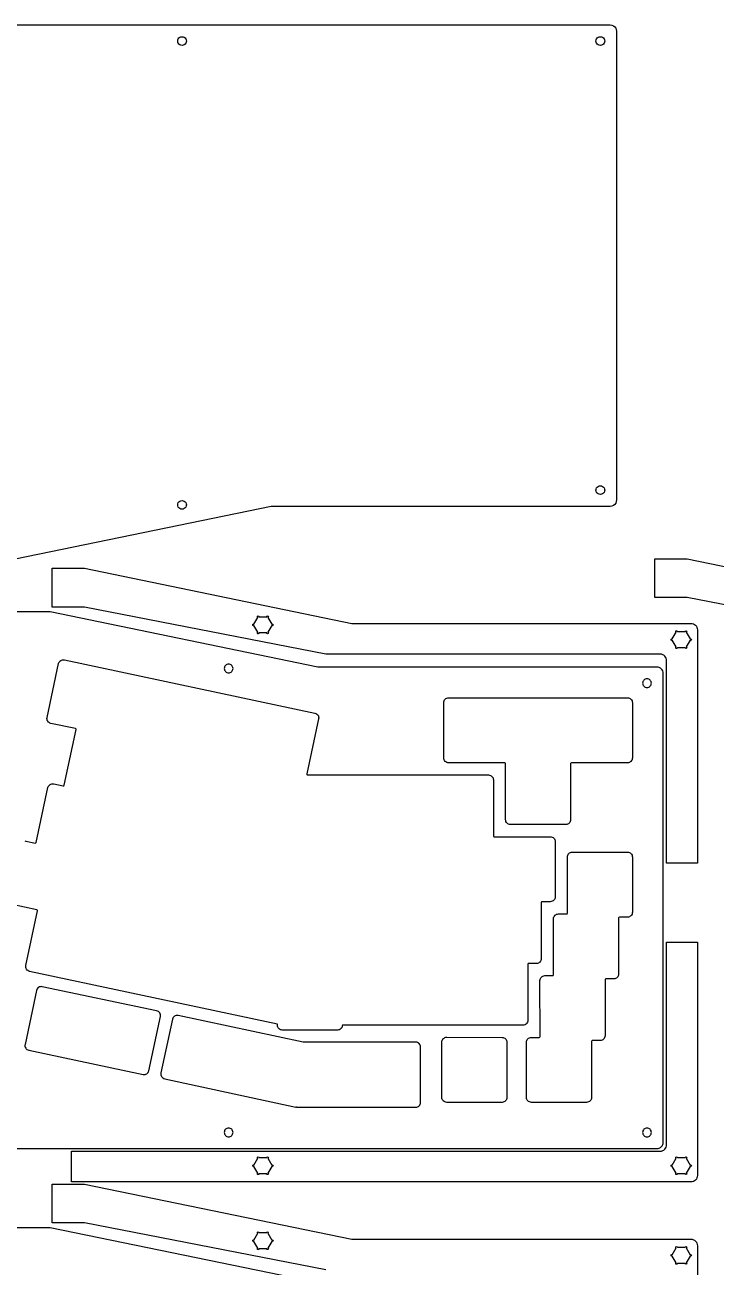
# Model space of a CAD drawing. Extents: x -3 to 2245, y -1140 to 1114.
# Drawn here: x 669 to 1474, y -335 to 1114 of the extents above; entities that cross this region are included whole.
import ezdxf

# ---------------------------------------------------------------- set-up
doc = ezdxf.new("R2010")
doc.units = 0

msp = doc.modelspace()

# ---------------------------------------------------------------- linework, layer by layer
at = {"layer": 'cutting'}
for p, q in [((628.952, 1113.88), (1350.65, 1113.88)), ((1350.65, 1113.88), (1352.62, 1113.51375)), ((1352.62, 1113.51375), (1354.47, 1112.84)), ((1354.47, 1112.84), (1356.02375, 1111.6875)), ((1356.02375, 1111.6875), (1357.18, 1110.13)), ((1357.18, 1110.13), (1357.84875, 1108.285)), ((1357.84875, 1108.285), (1358.21, 1106.32)), ((1358.21, 1106.32), (1358.21, 559.959)), ((846.797, 1094.98), (847.043375, 1096.30625)), ((847.043375, 1093.65), (846.797, 1094.98)), ((847.043375, 1096.30625), (847.496, 1097.55)), ((847.496, 1092.41), (847.043375, 1093.65)), ((847.496, 1097.55), (848.277, 1098.60375)), ((848.277, 1091.37875), (847.496, 1092.41)), ((848.277, 1098.60375), (849.328, 1099.38)), ((849.328, 1090.58), (848.277, 1091.37875)), ((849.328, 1099.38), (850.57325, 1099.835)), ((850.57325, 1090.06125), (849.328, 1090.58)), ((850.57325, 1099.835), (851.898, 1100.08)), ((851.898, 1089.88), (850.57325, 1090.06125)), ((851.898, 1100.08), (853.222625, 1099.835)), ((853.222625, 1090.06125), (851.898, 1089.88)), ((853.222625, 1099.835), (854.467, 1099.38)), ((854.467, 1090.58), (853.222625, 1090.06125)), ((854.467, 1099.38), (855.518875, 1098.60375)), ((855.518875, 1091.37875), (854.467, 1090.58)), ((855.518875, 1098.60375), (856.3, 1097.55)), ((856.3, 1092.41), (855.518875, 1091.37875)), ((856.3, 1097.55), (856.75225, 1096.30625)), ((856.75225, 1093.65), (856.3, 1092.41)), ((856.75225, 1096.30625), (856.999, 1094.98)), ((856.999, 1094.98), (856.75225, 1093.65)), ((1334.22, 1094.98), (1334.465, 1096.31375)), ((1334.465, 1093.65), (1334.22, 1094.98)), ((1334.465, 1096.31375), (1334.92, 1097.55)), ((1334.92, 1092.41), (1334.465, 1093.65)), ((1334.92, 1097.55), (1335.69625, 1098.585)), ((1335.69625, 1091.37875), (1334.92, 1092.41)), ((1335.69625, 1098.585), (1336.75, 1099.38)), ((1336.75, 1090.58), (1335.69625, 1091.37875)), ((1336.75, 1099.38), (1337.99375, 1099.9025)), ((1337.99375, 1090.06125), (1336.75, 1090.58)), ((1337.99375, 1099.9025), (1339.32, 1100.08)), ((1339.32, 1089.88), (1337.99375, 1090.06125)), ((1339.32, 1100.08), (1340.6425, 1099.9025)), ((1340.6425, 1090.06125), (1339.32, 1089.88)), ((1340.6425, 1099.9025), (1341.89, 1099.38)), ((1341.89, 1090.58), (1340.6425, 1090.06125)), ((1341.89, 1099.38), (1342.94, 1098.585)), ((1342.94, 1091.37875), (1341.89, 1090.58)), ((1342.94, 1098.585), (1343.72, 1097.55)), ((1343.72, 1092.41), (1342.94, 1091.37875)), ((1343.72, 1097.55), (1344.175, 1096.31375)), ((1344.175, 1093.65), (1343.72, 1092.41)), ((1344.175, 1096.31375), (1344.42, 1094.98)), ((1344.42, 1094.98), (1344.175, 1093.65)), ((1334.22, 571.296), (1334.465, 572.620625)), ((1334.465, 569.97125), (1334.22, 571.296)), ((1334.465, 572.620625), (1334.92, 573.865)), ((1334.92, 568.726), (1334.465, 569.97125)), ((1334.92, 573.865), (1335.69625, 574.916875)), ((1335.69625, 567.674875), (1334.92, 568.726)), ((1335.69625, 574.916875), (1336.75, 575.698)), ((1336.75, 566.893), (1335.69625, 567.674875)), ((1336.75, 575.698), (1337.99375, 576.149875)), ((1337.99375, 566.441125), (1336.75, 566.893)), ((1337.99375, 576.149875), (1339.32, 576.397)), ((1339.32, 566.194), (1337.99375, 566.441125)), ((1339.32, 576.397), (1340.6425, 576.149875)), ((1340.6425, 566.441125), (1339.32, 566.194)), ((1340.6425, 576.149875), (1341.89, 575.698)), ((1341.89, 566.893), (1340.6425, 566.441125)), ((1341.89, 575.698), (1342.94, 574.916875)), ((1342.94, 567.674875), (1341.89, 566.893)), ((1342.94, 574.916875), (1343.72, 573.865)), ((1343.72, 568.726), (1342.94, 567.674875)), ((1343.72, 573.865), (1344.175, 572.620625)), ((1344.175, 569.97125), (1343.72, 568.726)), ((1344.175, 572.620625), (1344.42, 571.296)), ((1344.42, 571.296), (1344.175, 569.97125)), ((955.669, 552.402), (644.067, 488.156)), ((846.797, 554.145), (846.976625, 555.46975)), ((846.976625, 552.82025), (846.797, 554.145)), ((846.976625, 555.46975), (847.496, 556.715)), ((847.496, 551.575), (846.976625, 552.82025)), ((847.496, 556.715), (848.294625, 557.766)), ((848.294625, 550.524), (847.496, 551.575)), ((848.294625, 557.766), (849.328, 558.547)), ((849.328, 549.743), (848.294625, 550.524)), ((849.328, 558.547), (850.566875, 558.99925)), ((850.566875, 558.99925), (851.898, 559.246)), ((851.898, 559.246), (853.222625, 558.99925)), ((853.222625, 558.99925), (854.467, 558.547)), ((854.467, 558.547), (855.518875, 557.766)), ((855.518875, 550.524), (854.467, 549.743)), ((855.518875, 557.766), (856.3, 556.715)), ((856.3, 551.575), (855.518875, 550.524)), ((856.3, 556.715), (856.75225, 555.46975)), ((856.75225, 552.82025), (856.3, 551.575)), ((856.75225, 555.46975), (856.999, 554.145)), ((856.999, 554.145), (856.75225, 552.82025)), ((1350.65, 552.402), (955.669, 552.402)), ((1352.62, 552.765), (1350.65, 552.402)), ((1354.47, 553.434), (1352.62, 552.765)), ((1356.02375, 554.589625), (1354.47, 553.434)), ((1357.18, 556.145), (1356.02375, 554.589625)), ((1357.84875, 557.99275), (1357.18, 556.145)), ((1358.21, 559.959), (1357.84875, 557.99275)), ((850.566875, 549.290375), (849.328, 549.743)), ((851.898, 549.044), (850.566875, 549.290375)), ((853.222625, 549.290375), (851.898, 549.044)), ((854.467, 549.743), (853.222625, 549.290375)), ((700.383, 480.183), (738.1783, 480.183)), ((700.383, 434.883), (700.383, 480.183)), ((738.178, 480.183), (1049.844, 415.9235)), ((1402.72, 491.248), (1440.5, 491.248)), ((1402.72, 445.957), (1402.72, 491.248)), ((1440.5, 491.248), (1752.11, 427.002)), ((738.178, 434.883), (700.383, 434.883)), ((1019.61, 380.012), (738.18, 434.8834)), ((1440.5, 445.957), (1402.72, 445.957)), ((1721.88, 391.098), (1440.5, 445.957)), ((698.279, 429.309), (622.688, 429.309)), ((1009.95, 365.049), (698.279, 429.309)), ((935.606, 414.986), (940.13164, 422.8245)), ((939.65194, 423.6292), (939.928711, 424.297325)), ((939.786317, 423.157), (939.65194, 423.6292)), ((940.132, 422.824), (939.786317, 423.157)), ((939.928711, 424.297325), (940.59684, 424.5741)), ((940.59684, 424.5741), (941.264974, 424.297325)), ((941.264974, 424.297325), (941.54175, 423.6292)), ((941.542, 423.629), (950.56275, 423.629)), ((950.562, 423.629), (950.838742, 424.297125)), ((950.838742, 424.297125), (951.50691, 424.5739)), ((951.50691, 424.5739), (952.175039, 424.297125)), ((952.317432, 423.1568), (951.97175, 422.8238)), ((951.972, 422.824), (956.49755, 414.9855)), ((952.175039, 424.297125), (952.45181, 423.629)), ((952.45181, 423.629), (952.317432, 423.1568)), ((934.19626, 414.1802), (934.472991, 414.848363)), ((934.472991, 413.512075), (934.19626, 414.1802)), ((934.472991, 414.848363), (935.14108, 415.1251)), ((935.14108, 413.2353), (934.472991, 413.512075)), ((935.14108, 415.1251), (935.60592, 414.9854)), ((935.606, 413.375), (935.14108, 413.2353)), ((940.132, 405.537), (935.60644, 413.3755)), ((956.498, 413.375), (951.97245, 405.5365)), ((956.962, 413.236), (956.49715, 413.3758)), ((956.498, 414.986), (956.96285, 415.1257)), ((956.96285, 415.1257), (957.630979, 414.848962)), ((957.630979, 413.512675), (956.96285, 413.2359)), ((957.630979, 414.848962), (957.90775, 414.1808)), ((957.90775, 414.1808), (957.630979, 413.512675)), ((1049.84, 415.924), (1444.908, 415.924)), ((1423.13, 397.831), (1427.6557, 405.6695)), ((1427.1699, 406.4751), (1427.446675, 407.143225)), ((1427.304275, 406.002912), (1427.1699, 406.4751)), ((1427.65, 405.67), (1427.304275, 406.002912)), ((1427.446675, 407.143225), (1428.1148, 407.42)), ((1428.1148, 407.42), (1428.782925, 407.143225)), ((1428.782925, 407.143225), (1429.0597, 406.4751)), ((1429.06, 406.475), (1438.0808, 406.475)), ((1438.08, 406.475), (1438.356737, 407.143125)), ((1438.356737, 407.143125), (1439.0249, 407.4199)), ((1439.0249, 407.4199), (1439.693025, 407.143125)), ((1439.835425, 406.002813), (1439.4897, 405.6699)), ((1439.49, 405.67), (1444.0156, 397.8315)), ((1439.693025, 407.143125), (1439.9698, 406.475)), ((1439.9698, 406.475), (1439.835425, 406.002813)), ((1444.91, 415.924), (1446.433376, 415.770255)), ((1446.433376, 415.770255), (1447.852225, 415.329719)), ((1447.852225, 415.329719), (1449.136168, 414.632767)), ((1449.136168, 414.632767), (1450.254825, 413.709775)), ((1450.254825, 413.709775), (1451.177816, 412.591117)), ((1451.177816, 412.591117), (1451.874763, 411.307169)), ((1451.874763, 411.307169), (1452.315284, 409.888305)), ((1452.315284, 409.888305), (1452.469, 408.3649)), ((1452.47, 408.365), (1452.47, 136.316)), ((939.65219, 404.732), (939.786568, 405.204187)), ((939.863735, 404.063837), (939.65219, 404.732)), ((939.786568, 405.204187), (940.13225, 405.5371)), ((940.07528, 403.7871), (939.863735, 404.063837)), ((940.744732, 403.861348), (940.07528, 403.7871)), ((941.199998, 404.063837), (940.744732, 403.861348)), ((941.459584, 404.364183), (941.199998, 404.063837)), ((941.542, 404.732), (941.459584, 404.364183)), ((950.562, 404.732), (941.54125, 404.732)), ((950.838992, 404.063637), (950.56225, 404.7318)), ((951.50716, 403.7869), (950.838992, 404.063637)), ((952.175289, 404.063637), (951.50716, 403.7869)), ((951.972, 405.537), (952.317682, 405.204)), ((952.45206, 404.7318), (952.175289, 404.063637)), ((952.317682, 405.204), (952.45206, 404.7318)), ((1421.7203, 397.0262), (1421.997025, 397.694275)), ((1421.997025, 396.358038), (1421.7203, 397.0262)), ((1421.997025, 397.694275), (1422.6651, 397.971)), ((1422.6651, 396.0813), (1421.997025, 396.358038)), ((1422.6651, 397.971), (1423.1299, 397.8314)), ((1423.13, 396.221), (1422.6651, 396.0813)), ((1427.65, 388.383), (1423.1244, 396.2215)), ((1444.02, 396.221), (1439.4944, 388.3826)), ((1444.48, 396.081), (1444.0152, 396.2207)), ((1444.02, 397.831), (1444.4848, 397.9706)), ((1444.4848, 397.9706), (1445.152925, 397.693875)), ((1445.152925, 396.357638), (1444.4848, 396.0809)), ((1445.152925, 397.693875), (1445.4297, 397.0258)), ((1445.4297, 397.0258), (1445.152925, 396.357638)), ((1409.01, 380.018), (1019.604, 380.008)), ((1410.534396, 379.86391), (1409.011, 380.018)), ((1411.953295, 379.423214), (1410.534396, 379.86391)), ((1413.2373, 378.726245), (1411.953295, 379.423214)), ((1414.356012, 377.803337), (1413.2373, 378.726245)), ((1415.279036, 376.684825), (1414.356012, 377.803337)), ((1415.975973, 375.401042), (1415.279036, 376.684825)), ((1427.1702, 387.577), (1427.304575, 388.04915)), ((1427.38175, 386.908838), (1427.1702, 387.577)), ((1427.304575, 388.04915), (1427.6503, 388.3821)), ((1427.5933, 386.6321), (1427.38175, 386.908838)), ((1428.262741, 386.706348), (1427.5933, 386.6321)), ((1428.718, 386.908838), (1428.262741, 386.706348)), ((1428.977584, 387.209183), (1428.718, 386.908838)), ((1429.06, 387.577), (1428.977584, 387.209183)), ((1438.08, 387.577), (1429.0592, 387.577)), ((1438.357037, 386.909637), (1438.0803, 387.5778)), ((1439.0252, 386.6329), (1438.357037, 386.909637)), ((1439.693325, 386.909637), (1439.0252, 386.6329)), ((1439.49, 388.383), (1439.835725, 388.05)), ((1439.9701, 387.5778), (1439.693325, 386.909637)), ((1439.835725, 388.05), (1439.9701, 387.5778)), ((694.6, 305.995), (707.998, 369.0278)), ((707.998, 369.028), (708.348208, 370.12163)), ((708.348208, 370.12163), (708.892578, 371.093863)), ((708.892578, 371.093863), (709.604071, 371.927139)), ((709.604071, 371.927139), (710.455649, 372.6039)), ((710.455649, 372.6039), (711.420271, 373.106586)), ((711.420271, 373.106586), (712.4709, 373.417638)), ((712.4709, 373.417638), (713.580496, 373.519495)), ((713.580496, 373.519495), (714.72202, 373.3946)), ((714.722, 373.394), (1006.641, 311.3447)), ((901.15478, 364.330559), (901.05064, 363.3056)), ((901.051, 363.306), (901.15514, 362.281046)), ((901.453248, 365.286758), (901.15478, 364.330559)), ((901.15514, 362.281046), (901.453608, 361.324858)), ((901.925116, 366.153269), (901.453248, 365.286758)), ((902.549458, 366.909162), (901.925116, 366.153269)), ((903.305344, 367.533511), (902.549458, 366.909162)), ((904.171848, 368.005386), (903.305344, 367.533511)), ((905.128043, 368.303858), (904.171848, 368.005386)), ((906.153, 368.408), (905.128043, 368.303858)), ((907.177597, 368.304258), (906.15264, 368.4084)), ((908.133792, 368.005786), (907.177597, 368.304258)), ((909.000296, 367.533911), (908.133792, 368.005786)), ((909.756183, 366.909562), (909.000296, 367.533911)), ((910.380524, 366.153669), (909.756183, 366.909562)), ((910.852392, 365.287158), (910.380524, 366.153669)), ((911.15086, 364.330959), (910.852392, 365.287158)), ((910.852752, 361.324158), (911.15122, 362.280346)), ((911.255, 363.306), (911.15086, 364.330959)), ((911.15122, 362.280346), (911.25536, 363.3053)), ((1405.01, 365.049), (1009.95, 365.049)), ((1406.534396, 364.895427), (1405.011, 365.049)), ((1407.953295, 364.454973), (1406.534396, 364.895427)), ((1409.2373, 363.758036), (1407.953295, 364.454973)), ((1410.356012, 362.835013), (1409.2373, 363.758036)), ((1411.279036, 361.7163), (1410.356012, 362.835013)), ((1416.416427, 373.982322), (1415.975973, 375.401042)), ((1416.57, 372.459), (1416.416427, 373.982322)), ((1416.57, 136.316), (1416.57, 372.459)), ((901.453608, 361.324858), (901.925476, 360.458363)), ((901.925476, 360.458363), (902.549818, 359.702487)), ((902.549818, 359.702487), (903.305704, 359.078157)), ((903.305704, 359.078157), (904.172208, 358.606298)), ((904.172208, 358.606298), (905.128403, 358.307837)), ((905.128403, 358.307837), (906.15336, 358.2037)), ((906.153, 358.203), (907.177957, 358.307137)), ((907.177957, 358.307137), (908.134152, 358.605598)), ((908.134152, 358.605598), (909.000656, 359.077457)), ((909.000656, 359.077457), (909.756543, 359.701788)), ((909.756543, 359.701788), (910.380884, 360.457663)), ((910.380884, 360.457663), (910.852752, 361.324158)), ((1388.970214, 348.132758), (1388.671742, 347.176559)), ((1389.442089, 348.999269), (1388.970214, 348.132758)), ((1390.066438, 349.755162), (1389.442089, 348.999269)), ((1390.822331, 350.379511), (1390.066438, 349.755162)), ((1391.688842, 350.851386), (1390.822331, 350.379511)), ((1392.645041, 351.149858), (1391.688842, 350.851386)), ((1393.67, 351.254), (1392.645041, 351.149858)), ((1394.702654, 351.149258), (1393.6777, 351.2534)), ((1395.658842, 350.850786), (1394.702654, 351.149258)), ((1396.525337, 350.378911), (1395.658842, 350.850786)), ((1397.281213, 349.754563), (1396.525337, 350.378911)), ((1397.905543, 348.998669), (1397.281213, 349.754563)), ((1398.377402, 348.132158), (1397.905543, 348.998669)), ((1398.675863, 347.175959), (1398.377402, 348.132158)), ((1411.975973, 360.432295), (1411.279036, 361.7163)), ((1412.416427, 359.013396), (1411.975973, 360.432295)), ((1412.57, 357.49), (1412.416427, 359.013396)), ((1412.57, -188.982), (1412.57, 357.49)), ((1388.671742, 347.176559), (1388.5676, 346.1516)), ((1388.57, 346.151), (1388.674142, 345.126041)), ((1388.674142, 345.126041), (1388.972614, 344.169842)), ((1388.972614, 344.169842), (1389.444489, 343.303331)), ((1389.444489, 343.303331), (1390.068837, 342.547438)), ((1390.068837, 342.547438), (1390.824731, 341.923089)), ((1390.824731, 341.923089), (1391.691242, 341.451214)), ((1391.691242, 341.451214), (1392.647441, 341.152742)), ((1392.647441, 341.152742), (1393.6724, 341.0486)), ((1393.67, 341.049), (1394.694954, 341.153142)), ((1394.694954, 341.153142), (1395.651142, 341.451614)), ((1395.651142, 341.451614), (1396.517637, 341.923489)), ((1396.517637, 341.923489), (1397.273512, 342.547838)), ((1397.273512, 342.547838), (1397.897843, 343.303731)), ((1397.897843, 343.303731), (1398.369702, 344.170242)), ((1398.369702, 344.170242), (1398.668163, 345.126441)), ((1398.668163, 345.126441), (1398.7723, 346.1514)), ((1398.78, 346.151), (1398.675863, 347.175959)), ((1156.89, 323.474), (1157.005183, 324.616538)), ((1156.89, 259.033), (1156.89, 323.474)), ((1157.005183, 324.616538), (1157.335531, 325.680703)), ((1157.335531, 325.680703), (1157.858245, 326.643698)), ((1157.858245, 326.643698), (1158.550525, 327.482725)), ((1158.550525, 327.482725), (1159.38957, 328.174986)), ((1159.38957, 328.174986), (1160.352581, 328.697684)), ((1160.352581, 328.697684), (1161.416758, 329.028021)), ((1161.416758, 329.028021), (1162.5593, 329.1432)), ((1162.56, 329.144), (1371.001, 329.144)), ((1371, 329.144), (1372.142571, 329.028821)), ((1372.142571, 329.028821), (1373.206761, 328.698484)), ((1373.206761, 328.698484), (1374.169774, 328.175786)), ((1374.169774, 328.175786), (1375.008813, 327.483525)), ((1375.008813, 327.483525), (1375.701081, 326.644498)), ((1375.701081, 326.644498), (1376.223783, 325.681503)), ((1376.223783, 325.681503), (1376.554121, 324.617338)), ((1376.554121, 324.617338), (1376.6693, 323.4748)), ((1376.67, 323.474), (1376.67, 259.033)), ((694.474413, 304.853574), (694.5993, 305.9951)), ((694.57628, 303.743972), (694.474413, 304.853574)), ((1011.01, 304.621), (997.3376, 240.2975)), ((1006.64, 311.345), (1007.733663, 310.99478)), ((1007.733663, 310.99478), (1008.70592, 310.450397)), ((1008.70592, 310.450397), (1009.539215, 309.73889)), ((1009.539215, 309.73889), (1010.215987, 308.8873)), ((1010.215987, 308.8873), (1010.718681, 307.922666)), ((1010.718681, 307.922666), (1011.029736, 306.872028)), ((1011.131595, 305.762426), (1011.0067, 304.6209)), ((1011.029736, 306.872028), (1011.131595, 305.762426)), ((694.887341, 302.693334), (694.57628, 303.743972)), ((695.390039, 301.7287), (694.887341, 302.693334)), ((696.066813, 300.87711), (695.390039, 301.7287)), ((696.900104, 300.165603), (696.066813, 300.87711)), ((697.872352, 299.62122), (696.900104, 300.165603)), ((698.966, 299.271), (697.872352, 299.62122)), ((727.71, 293.161), (698.9667, 299.2706)), ((714.644, 227.148), (728.4373, 292.0402)), ((728.306174, 292.751287), (727.71, 293.161)), ((728.438, 292.04), (728.306174, 292.751287)), ((1157.005883, 257.890729), (1156.8907, 259.0333)), ((1157.336231, 256.826539), (1157.005883, 257.890729)), ((1157.858945, 255.863526), (1157.336231, 256.826539)), ((1158.551225, 255.024488), (1157.858945, 255.863526)), ((1159.39027, 254.332219), (1158.551225, 255.024488)), ((1160.353281, 253.809517), (1159.39027, 254.332219)), ((1161.417458, 253.479179), (1160.353281, 253.809517)), ((1162.56, 253.364), (1161.417458, 253.479179)), ((1227.95, 253.364), (1162.5551, 253.364)), ((1228.6159, 253.0897), (1227.9542, 253.3638)), ((1228.89, 252.428), (1228.6159, 253.0897)), ((1228.89, 187.033), (1228.89, 252.4279)), ((1304.934275, 253.092388), (1304.6627, 252.4367)), ((1304.67, 252.437), (1304.67, 187.0336)), ((1305.59, 253.364), (1304.934275, 253.092388)), ((1371, 253.364), (1305.5966, 253.364)), ((1372.143271, 253.478879), (1371.0007, 253.3637)), ((1373.207461, 253.809217), (1372.143271, 253.478879)), ((1374.170474, 254.331919), (1373.207461, 253.809217)), ((1375.009513, 255.024188), (1374.170474, 254.331919)), ((1375.701781, 255.863226), (1375.009513, 255.024188)), ((1376.224483, 256.826239), (1375.701781, 255.863226)), ((1376.554821, 257.890429), (1376.224483, 256.826239)), ((1376.67, 259.033), (1376.554821, 257.890429)), ((997.335, 240.298), (997.342282, 239.866967)), ((997.342282, 239.866967), (997.527031, 239.498138)), ((997.527031, 239.498138), (997.849385, 239.240739)), ((997.849385, 239.240739), (998.26948, 239.144)), ((998.27, 239.144), (1090.5559, 239.144)), ((1090.56, 239.144), (1100.8911, 239.144)), ((1100.89, 239.144), (1209.002, 239.144)), ((1209, 239.144), (1210.142575, 239.028821)), ((1210.142575, 239.028821), (1211.206777, 238.698483)), ((1211.206777, 238.698483), (1212.169805, 238.175781)), ((1212.169805, 238.175781), (1213.008863, 237.483513)), ((1213.008863, 237.483513), (1213.701149, 236.644474)), ((1213.701149, 236.644474), (1214.223867, 235.681461)), ((1214.223867, 235.681461), (1214.554217, 234.617271)), ((1214.554217, 234.617271), (1214.6694, 233.4747)), ((1214.67, 233.474), (1214.67, 168.0819)), ((682.068, 160.461), (695.6655, 224.4323)), ((695.665, 224.432), (696.015216, 225.525663)), ((696.015216, 225.525663), (696.559595, 226.49792)), ((696.559595, 226.49792), (697.271098, 227.331215)), ((697.271098, 227.331215), (698.122686, 228.007987)), ((698.122686, 228.007987), (699.087321, 228.510681)), ((699.087321, 228.510681), (700.137962, 228.821736)), ((700.137962, 228.821736), (701.247572, 228.923595)), ((701.247572, 228.923595), (702.38911, 228.7987)), ((702.389, 228.799), (713.5373, 226.4294)), ((713.538, 226.429), (714.240368, 226.559175)), ((714.240368, 226.559175), (714.64497, 227.1479)), ((1229.005883, 185.890729), (1228.8907, 187.0333)), ((1229.336231, 184.826539), (1229.005883, 185.890729)), ((1229.858945, 183.863526), (1229.336231, 184.826539)), ((1230.551225, 183.024488), (1229.858945, 183.863526)), ((1231.39027, 182.332219), (1230.551225, 183.024488)), ((1232.353281, 181.809517), (1231.39027, 182.332219)), ((1233.417458, 181.479179), (1232.353281, 181.809517)), ((1234.56, 181.364), (1233.417458, 181.479179)), ((1299, 181.364), (1234.559, 181.364)), ((1300.143271, 181.478879), (1299.0007, 181.3637)), ((1301.207461, 181.809217), (1300.143271, 181.478879)), ((1302.170474, 182.331919), (1301.207461, 181.809217)), ((1303.009513, 183.024187), (1302.170474, 182.331919)), ((1303.701781, 183.863226), (1303.009513, 183.024187)), ((1304.224483, 184.826239), (1303.701781, 183.863226)), ((1304.554821, 185.890429), (1304.224483, 184.826239)), ((1304.67, 187.033), (1304.554821, 185.890429)), ((668.671581, 162.239591), (669.81312, 162.1147)), ((669.813, 162.115), (680.9641, 159.7448)), ((680.964, 159.744), (681.664121, 159.873725)), ((681.664121, 159.873725), (682.06743, 160.4605)), ((1214.67, 168.082), (1214.945825, 167.416063)), ((1214.945825, 167.416063), (1215.6118, 167.1402)), ((1215.61, 167.14), (1280.9968, 167.14)), ((1281, 167.142), (1282.142575, 167.02685)), ((1282.142575, 167.02685), (1283.206777, 166.696525)), ((1283.206777, 166.696525), (1284.169805, 166.173825)), ((1284.169805, 166.173825), (1285.008863, 165.48155)), ((1285.008863, 165.48155), (1285.701149, 164.6425)), ((1285.701149, 164.6425), (1286.223867, 163.679475)), ((1286.223867, 163.679475), (1286.554217, 162.615275)), ((1286.554217, 162.615275), (1286.6694, 161.4727)), ((1286.67, 161.473), (1286.67, 97.0319)), ((1301.005183, 144.616571), (1301.335533, 145.680761)), ((1301.335533, 145.680761), (1301.858251, 146.643774)), ((1301.858251, 146.643774), (1302.550538, 147.482812)), ((1302.550538, 147.482812), (1303.389595, 148.175081)), ((1303.389595, 148.175081), (1304.352623, 148.697783)), ((1304.352623, 148.697783), (1305.416825, 149.028121)), ((1305.416825, 149.028121), (1306.5594, 149.1433)), ((1306.56, 149.144), (1371.0008, 149.144)), ((1371, 149.144), (1372.142575, 149.028821)), ((1372.142575, 149.028821), (1373.206777, 148.698483)), ((1373.206777, 148.698483), (1374.169805, 148.175781)), ((1374.169805, 148.175781), (1375.008863, 147.483513)), ((1375.008863, 147.483513), (1375.701149, 146.644474)), ((1375.701149, 146.644474), (1376.223867, 145.681461)), ((1376.223867, 145.681461), (1376.554217, 144.617271)), ((1300.89, 143.474), (1301.005183, 144.616571)), ((1300.89, 78.0857), (1300.89, 143.474)), ((1376.554217, 144.617271), (1376.6694, 143.4747)), ((1376.67, 143.474), (1376.67, 79.0337)), ((1452.47, 136.316), (1416.5711, 136.316)), ((682.816, 81.8782), (654.0574, 87.9911)), ((1270.53, 90.4349), (1270.53, 25.0343)), ((1270.804225, 91.090675), (1270.5326, 90.4349)), ((1271.46, 91.3623), (1270.804225, 91.090675)), ((1281, 91.3626), (1271.4587, 91.3623)), ((1282.143501, 91.477812), (1281.001, 91.3626)), ((1283.20763, 91.808173), (1282.143501, 91.477812)), ((1284.170591, 92.330889), (1283.20763, 91.808173)), ((1285.009588, 93.023162), (1284.170591, 92.330889)), ((1285.701823, 93.862197), (1285.009588, 93.023162)), ((1286.224502, 94.825195), (1285.701823, 93.862197)), ((1286.554826, 95.889362), (1286.224502, 94.825195)), ((1286.67, 97.0319), (1286.554826, 95.889362)), ((669.935, 16.8036), (683.5327, 80.7751)), ((683.403291, 81.475088), (682.81669, 81.8782)), ((683.533, 80.7752), (683.403291, 81.475088)), ((1284.75, 71.4753), (1284.865183, 72.617795)), ((1284.865183, 72.617795), (1285.195531, 73.681906)), ((1285.195531, 73.681906), (1285.718245, 74.644833)), ((1285.718245, 74.644833), (1286.410525, 75.483775)), ((1286.410525, 75.483775), (1287.24957, 76.175933)), ((1287.24957, 76.175933), (1288.212581, 76.698506)), ((1288.212581, 76.698506), (1289.276758, 77.028695)), ((1289.276758, 77.028695), (1290.4193, 77.1437)), ((1290.42, 77.1437), (1299.9455, 77.1437)), ((1299.94, 77.1422), (1300.607162, 77.418537)), ((1300.607162, 77.418537), (1300.8835, 78.0857)), ((1360.802175, 73.091238), (1360.5297, 72.4335)), ((1360.53, 72.4335), (1360.53, 7.03353)), ((1361.46, 73.3637), (1360.802175, 73.091238)), ((1371, 73.3642), (1361.4611, 73.3637)), ((1372.143271, 73.479416), (1371.0007, 73.3642)), ((1373.207461, 73.809791), (1372.143271, 73.479416)), ((1374.170474, 74.332526), (1373.207461, 73.809791)), ((1375.009513, 75.024825), (1374.170474, 74.332526)), ((1375.701781, 75.863889), (1375.009513, 75.024825)), ((1376.224483, 76.826922), (1375.701781, 75.863889)), ((1376.554821, 77.891125), (1376.224483, 76.826922)), ((1376.67, 79.0337), (1376.554821, 77.891125)), ((1284.75, 6.07083), (1284.75, 71.4753)), ((1416.57, 44.1854), (1452.4689, 44.1854)), ((1416.57, -191.953), (1416.57, 44.1854)), ((1452.47, 44.1854), (1452.47, -227.857)), ((669.810419, 15.662041), (669.93531, 16.8036)), ((669.912284, 14.552414), (669.810419, 15.662041)), ((670.223344, 13.501758), (669.912284, 14.552414)), ((1254.76, 18.4125), (1254.76, -46.9666)), ((1254.83475, 18.782253), (1254.7601, 18.4125)), ((1255.038325, 19.084225), (1254.83475, 18.782253)), ((1255.340263, 19.287834), (1255.038325, 19.084225)), ((1255.71, 19.3625), (1255.340263, 19.287834)), ((1264.86, 19.3641), (1255.7091, 19.3641)), ((1266.003395, 19.479457), (1264.8608, 19.3641)), ((1267.067587, 19.809955), (1266.003395, 19.479457)), ((1268.030586, 20.332797), (1267.067587, 19.809955)), ((1268.8696, 21.025188), (1268.030586, 20.332797)), ((1269.561839, 21.864329), (1268.8696, 21.025188)), ((1270.084513, 22.827427), (1269.561839, 21.864329)), ((1270.41483, 23.891682), (1270.084513, 22.827427)), ((1270.53, 25.0343), (1270.41483, 23.891682)), ((670.72604, 12.537112), (670.223344, 13.501758)), ((671.402813, 11.685515), (670.72604, 12.537112)), ((672.236104, 10.974005), (671.402813, 11.685515)), ((673.208352, 10.42962), (672.236104, 10.974005)), ((674.302, 10.0794), (673.208352, 10.42962)), ((962.979, -51.2808), (674.302, 10.0794)), ((1268.98, -0.525571), (1269.09521, 0.617135)), ((1269.09521, 0.617135), (1269.425633, 1.681427)), ((1269.425633, 1.681427), (1269.948462, 2.644505)), ((1269.948462, 2.644505), (1270.640887, 3.483566)), ((1270.640887, 3.483566), (1271.480103, 4.175811)), ((1271.480103, 4.175811), (1272.443298, 4.698437)), ((1272.443298, 4.698437), (1273.507667, 5.028643)), ((1273.507667, 5.028643), (1274.6504, 5.143629)), ((1274.65, 5.14363), (1283.8204, 5.14363)), ((1283.82, 5.14193), (1284.47705, 5.41393)), ((1284.47705, 5.41393), (1284.7492, 6.07083)), ((1345.031287, 1.08693), (1344.7543, 0.41813)), ((1344.76, 0.418129), (1344.76, -64.9665)), ((1345.7, 1.36393), (1345.031287, 1.08693)), ((1354.86, 1.36423), (1345.705, 1.36393)), ((1356.003434, 1.479442), (1354.8609, 1.36423)), ((1357.067587, 1.809803), (1356.003434, 1.479442)), ((1358.030566, 2.332519), (1357.067587, 1.809803)), ((1358.869575, 3.024792), (1358.030566, 2.332519)), ((1359.561818, 3.863827), (1358.869575, 3.024792)), ((1360.0845, 4.826825), (1359.561818, 3.863827)), ((1360.414826, 5.890992), (1360.0845, 4.826825)), ((1360.53, 7.03353), (1360.414826, 5.890992)), ((682.24, -12.1307), (668.8819, -74.9749)), ((682.590742, -11.036845), (682.24068, -12.13067)), ((683.135035, -10.064411), (682.590742, -11.036845)), ((683.846512, -9.230937), (683.135035, -10.064411)), ((684.698126, -8.553995), (683.846512, -9.230937)), ((685.66283, -8.051156), (684.698126, -8.553995)), ((686.713575, -7.739992), (685.66283, -8.051156)), ((687.823314, -7.638073), (686.713575, -7.739992)), ((688.965, -7.76297), (687.823314, -7.638073)), ((822.278, -35.9037), (688.965, -7.763)), ((1268.99, -65.9292), (1268.98, -0.5256)), ((813.248, -105.661), (826.646, -42.6283)), ((823.372096, -36.253769), (822.27825, -35.9037)), ((824.344542, -36.798067), (823.372096, -36.253769)), ((825.178022, -37.509548), (824.344542, -36.798067)), ((825.854965, -38.361163), (825.178022, -37.509548)), ((826.357803, -39.325863), (825.854965, -38.361163)), ((826.668967, -40.376602), (826.357803, -39.325863)), ((826.646, -42.628), (826.770889, -41.48633)), ((826.770889, -41.48633), (826.668967, -40.376602)), ((842.226505, -42.823318), (841.515029, -43.656797)), ((843.078119, -42.146375), (842.226505, -42.823318)), ((844.042822, -41.643536), (843.078119, -42.146375)), ((845.093569, -41.332366), (844.042822, -41.643536)), ((846.203311, -41.230432), (845.093569, -41.332366)), ((847.345, -41.3553), (846.203311, -41.230432)), ((992.932, -72.4566), (847.346, -41.3553)), ((840.621, -45.7231), (827.3258, -108.2716)), ((840.970738, -44.629246), (840.62068, -45.7231)), ((841.515029, -43.656797), (840.970738, -44.629246)), ((963.093909, -53.779938), (962.97873, -52.6374)), ((962.979, -52.6374), (962.979, -51.2808)), ((963.42425, -54.844103), (963.093909, -53.779938)), ((963.946953, -55.807098), (963.42425, -54.844103)), ((964.639221, -56.646125), (963.946953, -55.807098)), ((965.478258, -57.338386), (964.639221, -56.646125)), ((966.441265, -57.861084), (965.478258, -57.338386)), ((967.505445, -58.191421), (966.441265, -57.861084)), ((1035.297503, -57.861084), (1034.233338, -58.191421)), ((1036.260498, -57.338386), (1035.297503, -57.861084)), ((1037.099525, -56.646125), (1036.260498, -57.338386)), ((1037.791786, -55.807098), (1037.099525, -56.646125)), ((1038.314484, -54.844103), (1037.791786, -55.807098)), ((1038.644821, -53.779938), (1038.314484, -54.844103)), ((1038.76, -52.6374), (1038.644821, -53.779938)), ((1249.09, -52.6359), (1038.76, -52.6359)), ((1038.76, -52.6359), (1038.76, -52.6359)), ((1250.233338, -52.520721), (1249.0908, -52.6359)), ((1251.297503, -52.190383), (1250.233338, -52.520721)), ((1252.260498, -51.667681), (1251.297503, -52.190383)), ((1253.099525, -50.975413), (1252.260498, -51.667681)), ((1253.791786, -50.136374), (1253.099525, -50.975413)), ((1254.314484, -49.173361), (1253.791786, -50.136374)), ((1254.644821, -48.109171), (1254.314484, -49.173361)), ((1254.76, -46.9666), (1254.644821, -48.109171)), ((968.648, -58.3066), (967.505445, -58.191421)), ((1033.09, -58.3066), (968.648, -58.3066)), ((1034.233338, -58.191421), (1033.0908, -58.3066)), ((1154.65, -72.3329), (1154.76521, -71.19019)), ((1154.65, -136.967), (1154.65, -72.3334)), ((1154.76521, -71.19019), (1155.095633, -70.125886)), ((1155.095633, -70.125886), (1155.618462, -69.162792)), ((1155.618462, -69.162792), (1156.310888, -68.323712)), ((1156.310888, -68.323712), (1157.150103, -67.63145)), ((1157.150103, -67.63145), (1158.113298, -67.108808)), ((1158.113298, -67.108808), (1159.177667, -66.77859)), ((1159.177667, -66.77859), (1160.3204, -66.6636)), ((1160.32, -66.6636), (1224.7598, -66.8552)), ((1224.76, -66.8552), (1225.90271, -66.97041)), ((1225.90271, -66.97041), (1226.967014, -67.300833)), ((1226.967014, -67.300833), (1227.930108, -67.823662)), ((1227.930108, -67.823662), (1228.769188, -68.516087)), ((1228.769188, -68.516087), (1229.46145, -69.355303)), ((1229.46145, -69.355303), (1229.984092, -70.318498)), ((1229.984092, -70.318498), (1230.31431, -71.382867)), ((1230.31431, -71.382867), (1230.4293, -72.5256)), ((1253.22, -72.5256), (1253.33521, -71.382894)), ((1253.33521, -71.382894), (1253.665633, -70.318602)), ((1253.665633, -70.318602), (1254.188462, -69.355524)), ((1254.188462, -69.355524), (1254.880887, -68.516462)), ((1254.880887, -68.516462), (1255.720103, -67.824218)), ((1255.720103, -67.824218), (1256.683298, -67.301592)), ((1256.683298, -67.301592), (1257.747667, -66.971386)), ((1257.747667, -66.971386), (1258.8904, -66.8564)), ((1258.89, -66.8564), (1268.0604, -66.8564)), ((1268.06, -66.8581), (1268.717012, -66.5861)), ((1268.717012, -66.5861), (1268.9892, -65.9292)), ((1329.271288, -70.9131), (1328.9943, -71.5819)), ((1329, -71.5819), (1329, -136.967)), ((1329.94, -70.6361), (1329.271288, -70.9131)), ((1339.09, -70.6359), (1329.9445, -70.6361)), ((1340.233175, -70.520717), (1339.0906, -70.6359)), ((1341.297377, -70.190367), (1340.233175, -70.520717)), ((1342.260405, -69.667649), (1341.297377, -70.190367)), ((1343.099463, -68.975362), (1342.260405, -69.667649)), ((1343.791749, -68.136305), (1343.099463, -68.975362)), ((1344.314467, -67.173277), (1343.791749, -68.136305)), ((1344.644817, -66.109075), (1344.314467, -67.173277)), ((1344.76, -64.9665), (1344.644817, -66.109075)), ((668.882, -74.9749), (668.75711, -76.116467)), ((668.75711, -76.116467), (668.858977, -77.2261)), ((668.858977, -77.2261), (669.170042, -78.276763)), ((669.170042, -78.276763), (669.672744, -79.241414)), ((669.672744, -79.241414), (670.349524, -80.093015)), ((670.349524, -80.093015), (671.182823, -80.804528)), ((671.182823, -80.804528), (672.155082, -81.348912)), ((672.155082, -81.348912), (673.24874, -81.69913)), ((673.249, -81.6991), (806.523, -110.027)), ((993.723, -72.54), (992.9319, -72.457)), ((1124.21, -72.4879), (993.72, -72.5399)), ((1125.352333, -72.602837), (1124.2096, -72.48788)), ((1126.416702, -72.93303), (1125.352333, -72.602837)), ((1127.379897, -73.455655), (1126.416702, -72.93303)), ((1128.219113, -74.147908), (1127.379897, -73.455655)), ((1128.911538, -74.986983), (1128.219113, -74.147908)), ((1129.434367, -75.950076), (1128.911538, -74.986983)), ((1129.76479, -77.014383), (1129.434367, -75.950076)), ((1129.88, -78.1571), (1129.76479, -77.014383)), ((1129.88, -142.617), (1129.88, -78.1572)), ((1230.43, -72.5256), (1230.4301, -136.9665)), ((1253.22, -136.967), (1253.22, -72.5261)), ((806.523, -110.027), (807.66455, -110.151889)), ((807.66455, -110.151889), (808.774172, -110.050021)), ((808.774172, -110.050021), (809.824825, -109.738956)), ((809.824825, -109.738956), (810.789471, -109.236253)), ((810.789471, -109.236253), (811.64107, -108.559471)), ((811.64107, -108.559471), (812.352583, -107.726173)), ((812.352583, -107.726173), (812.896969, -106.753915)), ((812.896969, -106.753915), (813.24719, -105.66026)), ((827.326, -108.272), (827.201111, -109.41355)), ((827.201111, -109.41355), (827.302979, -110.523172)), ((827.302979, -110.523172), (827.614044, -111.573825)), ((827.614044, -111.573825), (828.116747, -112.53847)), ((828.116747, -112.53847), (828.793529, -113.390068)), ((828.793529, -113.390068), (829.626828, -114.101578)), ((829.626828, -114.101578), (830.599085, -114.645962)), ((830.599085, -114.645962), (831.69274, -114.99618)), ((831.692, -114.996), (984.407, -148.2375)), ((1128.911149, -145.786439), (1129.433867, -144.823419)), ((1129.433867, -144.823419), (1129.764217, -143.759223)), ((1129.764217, -143.759223), (1129.8794, -142.61665)), ((1154.765783, -138.10922), (1154.6506, -136.96665)), ((1155.096133, -139.173415), (1154.765783, -138.10922)), ((1155.618851, -140.136435), (1155.096133, -139.173415)), ((1156.311137, -140.975484), (1155.618851, -140.136435)), ((1157.150195, -141.667763), (1156.311137, -140.975484)), ((1158.113223, -142.190474), (1157.150195, -141.667763)), ((1159.177425, -142.520819), (1158.113223, -142.190474)), ((1160.32, -142.636), (1159.177425, -142.520819)), ((1224.76, -142.636), (1160.3192, -142.636)), ((1225.903175, -142.521169), (1224.7606, -142.63635)), ((1226.967377, -142.190824), (1225.903175, -142.521169)), ((1227.930405, -141.668113), (1226.967377, -142.190824)), ((1228.769463, -140.975834), (1227.930405, -141.668113)), ((1229.461749, -140.136785), (1228.769463, -140.975834)), ((1229.984467, -139.173765), (1229.461749, -140.136785)), ((1230.314817, -138.10957), (1229.984467, -139.173765)), ((1230.43, -136.967), (1230.314817, -138.10957)), ((1253.335783, -138.10922), (1253.2206, -136.96665)), ((1253.666133, -139.173415), (1253.335783, -138.10922)), ((1254.188851, -140.136435), (1253.666133, -139.173415)), ((1254.881138, -140.975484), (1254.188851, -140.136435)), ((1255.720195, -141.667763), (1254.881138, -140.975484)), ((1256.683223, -142.190474), (1255.720195, -141.667763)), ((1257.747425, -142.520819), (1256.683223, -142.190474)), ((1258.89, -142.636), (1257.747425, -142.520819)), ((1323.33, -142.636), (1258.8892, -142.636)), ((1324.473175, -142.521169), (1323.3306, -142.63635)), ((1325.537377, -142.190824), (1324.473175, -142.521169)), ((1326.500405, -141.668113), (1325.537377, -142.190824)), ((1327.339463, -140.975834), (1326.500405, -141.668113)), ((1328.031749, -140.136785), (1327.339463, -140.975834)), ((1328.554467, -139.173765), (1328.031749, -140.136785)), ((1328.884817, -138.10957), (1328.554467, -139.173765)), ((1329, -136.967), (1328.884817, -138.10957)), ((985.212, -148.324), (984.40711, -148.2375)), ((985.212, -148.324), (1124.213, -148.2865)), ((1124.21, -148.286), (1125.352575, -148.170819)), ((1125.352575, -148.170819), (1126.416777, -147.840475)), ((1126.416777, -147.840475), (1127.379805, -147.317765)), ((1127.379805, -147.317765), (1128.218863, -146.625487)), ((1128.218863, -146.625487), (1128.911149, -145.786439)), ((903.305344, -173.415476), (902.549458, -174.039816)), ((904.171848, -172.943608), (903.305344, -173.415476)), ((905.128043, -172.64514), (904.171848, -172.943608)), ((906.153, -172.541), (905.128043, -172.64514)), ((907.177597, -172.64579), (906.15264, -172.54165)), ((908.133792, -172.944258), (907.177597, -172.64579)), ((909.000296, -173.416126), (908.133792, -172.944258)), ((909.756183, -174.040466), (909.000296, -173.416126)), ((1390.822331, -173.415476), (1390.066438, -174.039816)), ((1391.688842, -172.943608), (1390.822331, -173.415476)), ((1392.645041, -172.64514), (1391.688842, -172.943608)), ((1393.67, -172.541), (1392.645041, -172.64514)), ((1394.702654, -172.64579), (1393.6777, -172.54165)), ((1395.658842, -172.944258), (1394.702654, -172.64579)), ((1396.525337, -173.416126), (1395.658842, -172.944258)), ((1397.281213, -174.040466), (1396.525337, -173.416126)), ((901.15478, -176.618396), (901.05064, -177.64335)), ((901.051, -177.644), (901.15514, -178.668957)), ((901.453248, -175.662204), (901.15478, -176.618396)), ((901.15514, -178.668957), (901.453608, -179.625152)), ((901.925116, -174.795702), (901.453248, -175.662204)), ((901.453608, -179.625152), (901.925476, -180.491656)), ((902.549458, -174.039816), (901.925116, -174.795702)), ((901.925476, -180.491656), (902.549818, -181.247543)), ((902.549818, -181.247543), (903.305704, -181.871884)), ((903.305704, -181.871884), (904.172208, -182.343752)), ((904.172208, -182.343752), (905.128403, -182.64222)), ((905.128403, -182.64222), (906.15336, -182.74636)), ((906.153, -182.746), (907.177957, -182.64186)), ((907.177957, -182.64186), (908.134152, -182.343392)), ((908.134152, -182.343392), (909.000656, -181.871524)), ((909.000656, -181.871524), (909.756543, -181.247183)), ((910.380524, -174.796352), (909.756183, -174.040466)), ((909.756543, -181.247183), (910.380884, -180.491296)), ((910.852392, -175.662854), (910.380524, -174.796352)), ((910.380884, -180.491296), (910.852752, -179.624792)), ((911.15086, -176.619046), (910.852392, -175.662854)), ((910.852752, -179.624792), (911.15122, -178.668597)), ((911.255, -177.644), (911.15086, -176.619046)), ((911.15122, -178.668597), (911.25536, -177.64364)), ((1388.671742, -176.618396), (1388.5676, -177.64335)), ((1388.57, -177.644), (1388.674142, -178.668957)), ((1388.970214, -175.662204), (1388.671742, -176.618396)), ((1388.674142, -178.668957), (1388.972614, -179.625152)), ((1389.442089, -174.795702), (1388.970214, -175.662204)), ((1388.972614, -179.625152), (1389.444489, -180.491656)), ((1390.066438, -174.039816), (1389.442089, -174.795702)), ((1389.444489, -180.491656), (1390.068837, -181.247543)), ((1390.068837, -181.247543), (1390.824731, -181.871884)), ((1390.824731, -181.871884), (1391.691242, -182.343752)), ((1391.691242, -182.343752), (1392.647441, -182.64222)), ((1392.647441, -182.64222), (1393.6724, -182.74636)), ((1393.67, -182.746), (1394.694954, -182.64186)), ((1394.694954, -182.64186), (1395.651142, -182.343392)), ((1395.651142, -182.343392), (1396.517637, -181.871524)), ((1396.517637, -181.871524), (1397.273512, -181.247183)), ((1397.273512, -181.247183), (1397.897843, -180.491296)), ((1397.905543, -174.796352), (1397.281213, -174.040466)), ((1397.897843, -180.491296), (1398.369702, -179.624792)), ((1398.377402, -175.662854), (1397.905543, -174.796352)), ((1398.369702, -179.624792), (1398.668163, -178.668597)), ((1398.675863, -176.619046), (1398.377402, -175.662854)), ((1398.668163, -178.668597), (1398.7723, -177.64364)), ((1398.78, -177.644), (1398.675863, -176.619046)), ((62.9504, -196.541), (1405.01, -196.541)), ((723.06, -235.416), (723.06, -199.5105)), ((723.06, -199.511), (1409.013, -199.512)), ((1405.01, -196.541), (1406.533396, -196.387427)), ((1406.533396, -196.387427), (1407.952295, -195.946971)), ((1407.952295, -195.946971), (1409.2363, -195.25003)), ((1409.01, -199.512), (1410.533396, -199.358714)), ((1409.2363, -195.25003), (1410.355013, -194.327001)), ((1410.355013, -194.327001), (1411.278036, -193.208281)), ((1410.533396, -199.358714), (1411.952295, -198.918394)), ((1411.278036, -193.208281), (1411.974973, -191.924266)), ((1411.952295, -198.918394), (1413.2363, -198.221472)), ((1411.974973, -191.924266), (1412.415427, -190.505353)), ((1412.415427, -190.505353), (1412.569, -188.98194)), ((1413.2363, -198.221472), (1414.355013, -197.29838)), ((1414.355013, -197.29838), (1415.278036, -196.179549)), ((1415.278036, -196.179549), (1415.974973, -194.895411)), ((1415.974973, -194.895411), (1416.415427, -193.476397)), ((1416.415427, -193.476397), (1416.569, -191.95294)), ((934.19626, -216.51874), (934.472991, -215.850651)), ((934.472991, -217.186904), (934.19626, -216.51874)), ((934.472991, -215.850651), (935.14108, -215.57392)), ((935.14108, -217.46365), (934.472991, -217.186904)), ((935.14108, -215.57392), (935.60592, -215.71357)), ((935.606, -215.713), (940.13164, -207.87454)), ((939.65194, -207.06982), (939.928711, -206.401686)), ((939.786317, -207.542017), (939.65194, -207.06982)), ((940.132, -207.875), (939.786317, -207.542017)), ((939.928711, -206.401686), (940.59684, -206.12491)), ((940.59684, -206.12491), (941.264974, -206.401686)), ((941.264974, -206.401686), (941.54175, -207.06982)), ((941.542, -207.07), (950.56275, -207.07)), ((950.562, -207.07), (950.838742, -206.401866)), ((950.838742, -206.401866), (951.50691, -206.12509)), ((951.50691, -206.12509), (952.175039, -206.401866)), ((952.317432, -207.542197), (951.97175, -207.87518)), ((951.972, -207.875), (956.49755, -215.71346)), ((952.175039, -206.401866), (952.45181, -207.07)), ((952.45181, -207.07), (952.317432, -207.542197)), ((956.498, -215.713), (956.96285, -215.57335)), ((956.96285, -215.57335), (957.630979, -215.850081)), ((957.630979, -217.186334), (956.96285, -217.46308)), ((957.630979, -215.850081), (957.90775, -216.51817)), ((957.90775, -216.51817), (957.630979, -217.186334)), ((1421.7203, -216.51874), (1421.997025, -215.850651)), ((1421.997025, -217.186904), (1421.7203, -216.51874)), ((1421.997025, -215.850651), (1422.6651, -215.57392)), ((1422.6651, -217.46365), (1421.997025, -217.186904)), ((1422.6651, -215.57392), (1423.1299, -215.71357)), ((1423.13, -215.713), (1427.6557, -207.87454)), ((1427.1699, -207.06982), (1427.446675, -206.401686)), ((1427.304275, -207.542017), (1427.1699, -207.06982)), ((1427.65, -207.875), (1427.304275, -207.542017)), ((1427.446675, -206.401686), (1428.1148, -206.12491)), ((1428.1148, -206.12491), (1428.782925, -206.401686)), ((1428.782925, -206.401686), (1429.0597, -207.06982)), ((1429.06, -207.07), (1438.0808, -207.07)), ((1438.08, -207.07), (1438.356737, -206.401866)), ((1438.356737, -206.401866), (1439.0249, -206.12509)), ((1439.0249, -206.12509), (1439.693025, -206.401866)), ((1439.835425, -207.542197), (1439.4897, -207.87518)), ((1439.49, -207.875), (1444.0156, -215.71346)), ((1439.693025, -206.401866), (1439.9698, -207.07)), ((1439.9698, -207.07), (1439.835425, -207.542197)), ((1444.02, -215.713), (1444.4848, -215.57335)), ((1444.4848, -215.57335), (1445.152925, -215.850081)), ((1445.152925, -217.186334), (1444.4848, -217.46308)), ((1445.152925, -215.850081), (1445.4297, -216.51817)), ((1445.4297, -216.51817), (1445.152925, -217.186334)), ((935.606, -217.324), (935.14108, -217.46365)), ((940.132, -225.162), (935.60644, -217.32354)), ((939.65219, -225.967), (939.786568, -225.494844)), ((939.863735, -226.635167), (939.65219, -225.967)), ((939.786568, -225.494844), (940.13225, -225.16191)), ((940.07528, -226.91191), (939.863735, -226.635167)), ((940.744732, -226.83766), (940.07528, -226.91191)), ((941.199998, -226.635167), (940.744732, -226.83766)), ((941.459584, -226.334819), (941.199998, -226.635167)), ((941.542, -225.967), (941.459584, -226.334819)), ((950.562, -225.967), (941.54125, -225.967)), ((950.838992, -226.635337), (950.56225, -225.96717)), ((951.50716, -226.91208), (950.838992, -226.635337)), ((952.175289, -226.635337), (951.50716, -226.91208)), ((951.972, -225.162), (952.317682, -225.494974)), ((956.498, -217.324), (951.97245, -225.16246)), ((952.45206, -225.96717), (952.175289, -226.635337)), ((952.317682, -225.494974), (952.45206, -225.96717)), ((956.962, -217.463), (956.49715, -217.32327)), ((1423.13, -217.324), (1422.6651, -217.46365)), ((1427.65, -225.162), (1423.1244, -217.32354)), ((1427.1702, -225.967), (1427.304575, -225.494844)), ((1427.38175, -226.635167), (1427.1702, -225.967)), ((1427.304575, -225.494844), (1427.6503, -225.16191)), ((1427.5933, -226.91191), (1427.38175, -226.635167)), ((1428.262741, -226.83766), (1427.5933, -226.91191)), ((1428.718, -226.635167), (1428.262741, -226.83766)), ((1428.977584, -226.334819), (1428.718, -226.635167)), ((1429.06, -225.967), (1428.977584, -226.334819)), ((1438.08, -225.967), (1429.0592, -225.967)), ((1438.357037, -226.635337), (1438.0803, -225.96717)), ((1439.0252, -226.91208), (1438.357037, -226.635337)), ((1439.693325, -226.635337), (1439.0252, -226.91208)), ((1439.49, -225.162), (1439.835725, -225.494974)), ((1444.02, -217.324), (1439.4944, -225.16246)), ((1439.9701, -225.96717), (1439.693325, -226.635337)), ((1439.835725, -225.494974), (1439.9701, -225.96717)), ((1444.48, -217.463), (1444.0152, -217.32327)), ((1451.875973, -230.799326), (1451.179036, -232.083341)), ((1452.316427, -229.380413), (1451.875973, -230.799326)), ((1452.47, -227.857), (1452.316427, -229.380413)), ((700.383, -237.927), (738.1783, -237.927)), ((700.383, -283.227), (700.383, -237.9271)), ((1444.91, -235.416), (723.06, -235.416)), ((738.178, -237.927), (1049.844, -302.1865)), ((1446.434396, -235.262487), (1444.911, -235.41606)), ((1447.853295, -234.822031), (1446.434396, -235.262487)), ((1449.1373, -234.12509), (1447.853295, -234.822031)), ((1450.256012, -233.202061), (1449.1373, -234.12509)), ((1451.179036, -232.083341), (1450.256012, -233.202061)), ((698.279, -288.802), (622.688, -288.802)), ((1009.95, -353.061), (698.279, -288.802)), ((738.178, -283.227), (700.383, -283.227)), ((1019.61, -338.098), (738.18, -283.2266)), ((934.19626, -303.92974), (934.472991, -303.261651)), ((934.472991, -304.597904), (934.19626, -303.92974)), ((934.472991, -303.261651), (935.14108, -302.98492)), ((935.14108, -302.98492), (935.60592, -303.12457)), ((935.606, -303.124), (940.13164, -295.28554)), ((939.65194, -294.48082), (939.928711, -293.812691)), ((939.786317, -294.953017), (939.65194, -294.48082)), ((940.132, -295.286), (939.786317, -294.953017)), ((939.928711, -293.812691), (940.59684, -293.53592)), ((940.59684, -293.53592), (941.264974, -293.812691)), ((941.264974, -293.812691), (941.54175, -294.48082)), ((941.542, -294.481), (950.56275, -294.481)), ((950.562, -294.481), (950.838742, -293.812871)), ((950.838742, -293.812871), (951.50691, -293.5361)), ((951.50691, -293.5361), (952.175039, -293.812871)), ((952.317432, -294.953197), (951.97175, -295.28618)), ((951.972, -295.286), (956.49755, -303.12446)), ((952.175039, -293.812871), (952.45181, -294.481)), ((952.45181, -294.481), (952.317432, -294.953197)), ((956.498, -303.124), (956.96285, -302.98435)), ((956.96285, -302.98435), (957.630979, -303.261081)), ((957.630979, -303.261081), (957.90775, -303.92917)), ((957.90775, -303.92917), (957.630979, -304.597334)), ((1049.84, -302.186), (1444.908, -302.186)), ((1444.91, -302.186), (1446.433376, -302.339728)), ((1446.433376, -302.339728), (1447.852225, -302.780257)), ((1447.852225, -302.780257), (1449.136168, -303.477207)), ((1449.136168, -303.477207), (1450.254825, -304.400201)), ((935.14108, -304.87465), (934.472991, -304.597904)), ((935.606, -304.735), (935.14108, -304.87465)), ((940.132, -312.573), (935.60644, -304.73454)), ((939.65219, -313.378), (939.786568, -312.905844)), ((939.863735, -314.046168), (939.65219, -313.378)), ((939.786568, -312.905844), (940.13225, -312.57291)), ((940.07528, -314.32291), (939.863735, -314.046168)), ((940.744732, -314.24866), (940.07528, -314.32291)), ((941.199998, -314.046168), (940.744732, -314.24866)), ((941.459584, -313.745819), (941.199998, -314.046168)), ((941.542, -313.378), (941.459584, -313.745819)), ((950.562, -313.378), (941.54125, -313.378)), ((950.838992, -314.046337), (950.56225, -313.37817)), ((951.50716, -314.32308), (950.838992, -314.046337)), ((952.175289, -314.046337), (951.50716, -314.32308)), ((951.972, -312.573), (952.317682, -312.905974)), ((956.498, -304.735), (951.97245, -312.57346)), ((952.45206, -313.37817), (952.175289, -314.046337)), ((952.317682, -312.905974), (952.45206, -313.37817)), ((956.962, -304.875), (956.49715, -304.73527)), ((957.630979, -304.597334), (956.96285, -304.87408)), ((1423.13, -320.279), (1427.6557, -312.44054)), ((1427.1699, -311.63483), (1427.446675, -310.966696)), ((1427.304275, -312.107026), (1427.1699, -311.63483)), ((1427.65, -312.44), (1427.304275, -312.107026)), ((1427.446675, -310.966696), (1428.1148, -310.68992)), ((1428.1148, -310.68992), (1428.782925, -310.966696)), ((1428.782925, -310.966696), (1429.0597, -311.63483)), ((1429.06, -311.635), (1438.0808, -311.635)), ((1438.08, -311.635), (1438.356737, -310.966866)), ((1438.356737, -310.966866), (1439.0249, -310.69009)), ((1439.0249, -310.69009), (1439.693025, -310.966866)), ((1439.835425, -312.107196), (1439.4897, -312.44017)), ((1439.49, -312.44), (1444.0156, -320.27846)), ((1439.693025, -310.966866), (1439.9698, -311.635)), ((1439.9698, -311.635), (1439.835425, -312.107196)), ((1450.254825, -304.400201), (1451.177816, -305.518862)), ((1451.177816, -305.518862), (1451.874763, -306.80281)), ((1451.874763, -306.80281), (1452.315284, -308.221669)), ((1452.315284, -308.221669), (1452.469, -309.74506)), ((1452.47, -309.745), (1452.47, -581.794)), ((1421.7203, -321.08374), (1421.997025, -320.415651)), ((1421.997025, -321.751904), (1421.7203, -321.08374)), ((1421.997025, -320.415651), (1422.6651, -320.13892)), ((1422.6651, -322.02865), (1421.997025, -321.751904)), ((1422.6651, -320.13892), (1423.1299, -320.27856)), ((1423.13, -321.889), (1422.6651, -322.02865)), ((1427.65, -329.728), (1423.1244, -321.88954)), ((1427.1702, -330.533), (1427.304575, -330.060844)), ((1427.38175, -331.201164), (1427.1702, -330.533)), ((1427.304575, -330.060844), (1427.6503, -329.72791)), ((1427.5933, -331.47791), (1427.38175, -331.201164)), ((1428.262741, -331.403659), (1427.5933, -331.47791)), ((1428.718, -331.201164), (1428.262741, -331.403659)), ((1428.977584, -330.900815), (1428.718, -331.201164)), ((1429.06, -330.533), (1428.977584, -330.900815)), ((1438.08, -330.533), (1429.0592, -330.533)), ((1438.357037, -331.201334), (1438.0803, -330.53317)), ((1439.0252, -331.47808), (1438.357037, -331.201334)), ((1439.693325, -331.201334), (1439.0252, -331.47808)), ((1439.49, -329.728), (1439.835725, -330.060974)), ((1444.02, -321.889), (1439.4944, -329.72746)), ((1439.9701, -330.53317), (1439.693325, -331.201334)), ((1439.835725, -330.060974), (1439.9701, -330.53317)), ((1444.48, -322.029), (1444.0152, -321.88927)), ((1444.02, -320.279), (1444.4848, -320.13936)), ((1444.4848, -320.13936), (1445.152925, -320.416091)), ((1445.152925, -321.752344), (1444.4848, -322.02909)), ((1445.152925, -320.416091), (1445.4297, -321.08418)), ((1445.4297, -321.08418), (1445.152925, -321.752344))]:
    msp.add_line(p, q, dxfattribs=at)

doc.saveas('drawing.dxf')
